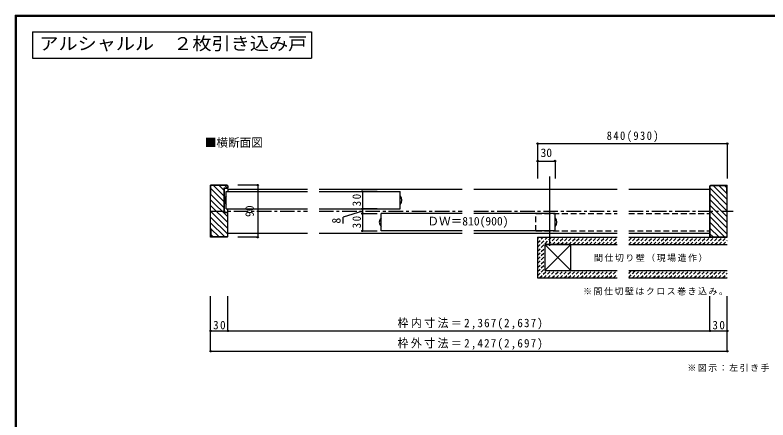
# Model space of a CAD drawing. Units: millimetres at full size, sheet at 1:5; some dimension numbers follow another scale. Extents: x -973 to 977, y -701 to 696.
# Drawn here: x -973 to 325, y -2 to 696 of the extents above; entities that cross this region are included whole.
import ezdxf
from ezdxf.enums import TextEntityAlignment as Align

# ---------------------------------------------------------------- set-up
doc = ezdxf.new("R2010")
doc.units = ezdxf.units.MM
doc.header["$LTSCALE"] = 5
doc.header["$PDMODE"] = 32
doc.header["$PDSIZE"] = 2.5
for name, pattern in [('CHAIN1', [8, 5, -1, 1, -1]), ('DASHED1', [1.8, 1.2, -0.6]), ('DASHED2', [3, 2, -1])]:
    doc.linetypes.add(name, pattern=pattern)
for name, color, linetype in [('0-1_通り芯', 4, 'CHAIN1'), ('0-2_柱', 7, 'Continuous'), ('0-3_仕上げ', 2, 'Continuous'), ('0-4_枠', 3, 'Continuous'), ('0-6_扉', 6, 'Continuous'), ('0-7_金物', 3, 'Continuous'), ('0-A_文字', 3, 'Continuous'), ('0-B_寸法', 7, 'Continuous'), ('0-C_ハッチ', 4, 'DASHED1'), ('F-1_枠', 6, 'Continuous')]:
    doc.layers.add(name, color=color, linetype=linetype)
doc.styles.add('ＭＳ ゴシック', font='')
doc.styles.get('ＭＳ ゴシック').set_extended_font_data('MS Gothic')

msp = doc.modelspace()

# ---------------------------------------------------------------- linework, layer by layer
at = {"layer": '0-1_通り芯'}
for p, q in [((-636.197, 357.577), (-469.197, 357.577)), ((-449.197, 357.577), (-202.197, 357.577)), ((-182.197, 357.577), (64.803, 357.577)), ((84.803, 357.577), (264.803, 357.577))]:
    msp.add_line(p, q, dxfattribs=at)
at = {"layer": '0-2_柱'}
for p, q in [((-59.697, 300.077), (-14.697, 255.077)), ((-14.697, 300.077), (-59.697, 255.077)), ((-59.697, 300.077), (-59.697, 255.077)), ((-14.697, 300.077), (-59.697, 300.077)), ((-14.697, 255.077), (-14.697, 300.077)), ((-59.697, 255.077), (-14.697, 255.077))]:
    msp.add_line(p, q, dxfattribs=at)
at = {"layer": '0-3_仕上げ'}
for p, q in [((-72.197, 312.577), (64.803, 312.577)), ((-72.197, 312.577), (-72.197, 242.577)), ((84.803, 312.577), (254.803, 312.577)), ((-59.697, 300.077), (64.803, 300.077)), ((-59.697, 300.077), (-59.697, 255.077)), ((84.803, 300.077), (254.803, 300.077)), ((-59.697, 255.077), (64.803, 255.077)), ((84.803, 255.077), (254.803, 255.077)), ((-72.197, 242.577), (64.803, 242.577)), ((84.803, 242.577), (254.803, 242.577))]:
    msp.add_line(p, q, dxfattribs=at)
at = {"layer": '0-4_枠'}
for p, q in [((-51.197, 297.577), (-51.197, 417.577)), ((-607.611, 402.577), (-636.197, 402.577)), ((-636.197, 312.577), (-636.197, 402.577)), ((-606.197, 401.163), (-607.611, 402.577)), ((224.803, 401.163), (226.217, 402.577)), ((226.217, 402.577), (254.803, 402.577)), ((254.803, 312.577), (254.803, 402.577)), ((-607.818, 402.077), (-635.697, 402.077)), ((-635.697, 387.577), (-635.697, 402.077)), ((-612.697, 397.577), (-606.697, 397.577)), ((-612.697, 355.577), (-612.697, 397.577)), ((-612.197, 397.077), (-606.197, 397.077)), ((-612.197, 356.077), (-612.197, 397.077)), ((-607.818, 402.077), (-606.697, 400.956)), ((-606.697, 400.956), (-606.697, 397.577)), ((-606.197, 401.163), (-606.197, 397.077)), ((224.803, 313.991), (224.803, 401.163)), ((226.424, 402.077), (225.303, 400.956)), ((225.303, 314.491), (225.303, 400.956)), ((226.424, 402.077), (254.303, 402.077)), ((254.303, 387.577), (254.303, 402.077)), ((-635.697, 387.577), (-636.197, 387.577)), ((254.303, 387.577), (254.803, 387.577)), ((-612.697, 355.577), (-606.697, 355.577)), ((-612.197, 356.077), (-606.197, 356.077)), ((-606.697, 314.491), (-606.697, 355.577)), ((-606.197, 313.991), (-606.197, 356.077)), ((-635.697, 327.577), (-636.197, 327.577)), ((-635.697, 327.577), (-635.697, 313.077)), ((254.303, 327.577), (254.803, 327.577)), ((254.303, 327.577), (254.303, 313.077)), ((-607.611, 312.577), (-636.197, 312.577)), ((-608.111, 313.077), (-635.697, 313.077)), ((-606.697, 314.491), (-608.111, 313.077)), ((-607.611, 312.577), (-606.197, 313.991)), ((226.217, 312.577), (224.803, 313.991)), ((225.303, 314.491), (226.717, 313.077)), ((226.217, 312.577), (254.803, 312.577)), ((226.717, 313.077), (254.303, 313.077))]:
    msp.add_line(p, q, dxfattribs=at)
at = {"layer": '0-6_扉'}
for p, q in [((-609.197, 391.577), (-469.197, 391.577)), ((-609.197, 361.577), (-609.197, 391.577)), ((-449.197, 391.577), (-309.197, 391.577)), ((-309.197, 361.577), (-309.197, 391.577)), ((-609.197, 361.577), (-469.197, 361.577)), ((-449.197, 361.577), (-309.197, 361.577)), ((-202.197, 353.577), (-342.197, 353.577)), ((-342.197, 323.577), (-342.197, 353.577)), ((-42.197, 353.577), (-182.197, 353.577)), ((-42.197, 323.577), (-42.197, 353.577)), ((-202.197, 323.577), (-342.197, 323.577)), ((-42.197, 323.577), (-182.197, 323.577))]:
    msp.add_line(p, q, dxfattribs=at)
at = {"layer": '0-6_扉', "color": 2, "linetype": 'DASHED2'}
for p, q in [((-75.197, 353.577), (64.803, 353.577)), ((-75.197, 323.577), (-75.197, 353.577)), ((84.803, 353.577), (224.803, 353.577)), ((224.803, 323.577), (224.803, 353.577)), ((-75.197, 323.577), (64.803, 323.577)), ((84.803, 323.577), (224.803, 323.577))]:
    msp.add_line(p, q, dxfattribs=at)
at = {"layer": '0-7_金物', "color": 4}
for p, q in [((-606.197, 395.577), (-469.197, 395.577)), ((-606.197, 395.577), (-606.197, 391.577)), ((-449.197, 395.577), (-202.197, 395.577)), ((-182.197, 395.577), (64.803, 395.577)), ((84.803, 395.577), (224.803, 395.577)), ((-606.197, 353.577), (-606.197, 361.577)), ((-606.197, 320.577), (-606.197, 323.577)), ((-606.197, 319.577), (-469.197, 319.577)), ((-449.197, 319.577), (-202.197, 319.577)), ((-182.197, 319.577), (64.803, 319.577)), ((84.803, 319.577), (224.803, 319.577))]:
    msp.add_line(p, q, dxfattribs=at)
at = {"layer": '0-7_金物', "color": 7}
for centre, start, end in [((-601.322, 376.577), 136.39718, 223.60282), ((-317.072, 376.577), 316.39718, 43.60282), ((-334.322, 338.577), 136.39718, 223.60282), ((-50.072, 338.577), 316.39718, 43.60282)]:
    msp.add_arc(centre, 10.875, start, end, dxfattribs=at)
at = {"layer": '0-A_文字'}
for p, q in [((-943.333, 666.667), (-943.333, 621.667)), ((-943.333, 666.667), (-461.905, 666.667)), ((-461.905, 666.667), (-461.905, 621.667)), ((-943.333, 621.667), (-461.905, 621.667))]:
    msp.add_line(p, q, dxfattribs=at)
at = {"layer": '0-B_寸法', "color": 4}
for p, q in [((-72.197, 474.077), (-72.197, 414.077)), ((-72.197, 474.077), (254.803, 474.077)), ((254.803, 474.077), (254.803, 414.077)), ((-72.197, 444.077), (-42.197, 444.077)), ((-42.197, 444.077), (-42.197, 414.077)), ((-554.775, 402.577), (-589.297, 402.577)), ((-554.775, 402.577), (-554.775, 312.577)), ((-349.197, 391.577), (-374.243, 391.577)), ((-374.243, 391.577), (-374.243, 361.577)), ((-374.243, 357.577), (-407.699, 347.388)), ((-349.197, 361.577), (-374.243, 361.577)), ((-374.243, 361.577), (-349.197, 361.577)), ((-374.243, 361.577), (-374.243, 323.577)), ((-374.243, 353.577), (-349.197, 353.577)), ((-407.699, 336.345), (-407.699, 347.388)), ((-554.775, 312.577), (-589.297, 312.577)), ((-374.243, 323.577), (-349.197, 323.577)), ((-636.197, 116.077), (-636.197, 211.077)), ((-606.197, 151.077), (-606.197, 211.077)), ((224.803, 151.077), (224.803, 211.077)), ((254.803, 116.077), (254.803, 211.077)), ((-636.197, 151.077), (-606.197, 151.077)), ((-606.197, 151.077), (224.803, 151.077)), ((224.803, 151.077), (254.803, 151.077)), ((-636.197, 116.077), (254.803, 116.077))]:
    msp.add_line(p, q, dxfattribs=at)
at = {"layer": '0-B_寸法'}
for p in [(-72.197, 474.077), (254.803, 474.077), (-72.197, 444.077), (-42.197, 444.077), (-554.775, 402.577), (-374.243, 391.577), (-374.243, 361.577), (-374.243, 361.577), (-374.243, 353.577), (-374.243, 323.577), (-554.775, 312.577), (-636.197, 151.077), (-606.197, 151.077), (224.803, 151.077), (254.803, 151.077), (-636.197, 116.077), (254.803, 116.077)]:
    msp.add_point(p, dxfattribs=at)
at = {"layer": '0-C_ハッチ', "linetype": 'Continuous'}
for p, q in [((-635.697, 396.456), (-612.697, 373.456)), ((-631.419, 402.077), (-612.697, 383.355)), ((-621.519, 402.077), (-612.697, 393.255)), ((-611.62, 402.077), (-606.697, 397.154)), ((254.803, 367.696), (225.303, 397.196)), ((254.803, 377.595), (230.321, 402.077)), ((254.303, 387.995), (240.221, 402.077)), ((254.303, 397.894), (250.12, 402.077)), ((-636.197, 387.056), (-612.697, 363.556)), ((-636.197, 377.157), (-606.697, 347.657)), ((254.803, 357.796), (225.303, 387.296)), ((254.803, 347.897), (225.303, 377.397)), ((-636.197, 367.257), (-606.697, 337.757)), ((254.803, 337.997), (225.303, 367.497)), ((-636.197, 357.358), (-606.697, 327.858)), ((254.803, 328.098), (225.303, 357.598)), ((-636.197, 347.458), (-606.697, 317.958)), ((-636.197, 337.559), (-611.715, 313.077)), ((254.303, 318.698), (225.303, 347.698)), ((250.025, 313.077), (225.303, 337.799)), ((-635.697, 327.159), (-621.615, 313.077)), ((240.125, 313.077), (225.303, 327.899)), ((-635.697, 317.26), (-631.514, 313.077)), ((230.226, 313.077), (225.303, 318))]:
    msp.add_line(p, q, dxfattribs=at)
at = {"layer": '0-C_ハッチ'}
for p, q in [((-72.197, 309.869), (-69.489, 312.577)), ((-72.197, 302.798), (-62.418, 312.577)), ((-72.197, 295.726), (-55.346, 312.577)), ((-72.197, 288.655), (-48.275, 312.577)), ((-53.704, 300.077), (-41.204, 312.577)), ((-46.633, 300.077), (-34.133, 312.577)), ((-39.562, 300.077), (-27.062, 312.577)), ((-32.491, 300.077), (-19.991, 312.577)), ((-25.42, 300.077), (-12.92, 312.577)), ((-18.349, 300.077), (-5.849, 312.577)), ((-11.278, 300.077), (1.222, 312.577)), ((-4.207, 300.077), (8.293, 312.577)), ((2.864, 300.077), (15.364, 312.577)), ((9.935, 300.077), (22.435, 312.577)), ((17.006, 300.077), (29.506, 312.577)), ((24.077, 300.077), (36.577, 312.577)), ((31.149, 300.077), (43.649, 312.577)), ((38.22, 300.077), (50.72, 312.577)), ((45.291, 300.077), (57.791, 312.577)), ((52.362, 300.077), (64.862, 312.577)), ((84.803, 306.89), (90.49, 312.577)), ((85.061, 300.077), (97.561, 312.577)), ((92.132, 300.077), (104.632, 312.577)), ((99.203, 300.077), (111.703, 312.577)), ((106.274, 300.077), (118.774, 312.577)), ((113.345, 300.077), (125.845, 312.577)), ((120.416, 300.077), (132.916, 312.577)), ((127.487, 300.077), (139.987, 312.577)), ((134.558, 300.077), (147.058, 312.577)), ((141.629, 300.077), (154.129, 312.577)), ((148.7, 300.077), (161.2, 312.577)), ((155.771, 300.077), (168.271, 312.577)), ((162.843, 300.077), (175.343, 312.577)), ((169.914, 300.077), (182.414, 312.577)), ((176.985, 300.077), (189.485, 312.577)), ((184.056, 300.077), (196.556, 312.577)), ((191.127, 300.077), (203.627, 312.577)), ((198.198, 300.077), (210.698, 312.577)), ((205.269, 300.077), (217.769, 312.577)), ((212.34, 300.077), (224.84, 312.577)), ((219.411, 300.077), (231.911, 312.577)), ((226.482, 300.077), (238.982, 312.577)), ((233.553, 300.077), (246.053, 312.577)), ((240.624, 300.077), (253.124, 312.577)), ((59.433, 300.077), (64.803, 305.447)), ((247.695, 300.077), (254.803, 307.185)), ((254.766, 300.077), (254.803, 300.114)), ((-72.197, 281.584), (-59.697, 294.084)), ((-72.197, 274.513), (-59.697, 287.013)), ((-72.197, 267.442), (-59.697, 279.942)), ((-72.197, 260.371), (-59.697, 272.871)), ((-72.197, 253.3), (-59.697, 265.8)), ((-72.197, 246.229), (-59.697, 258.729)), ((-68.778, 242.577), (-56.278, 255.077)), ((-61.707, 242.577), (-49.207, 255.077)), ((-54.636, 242.577), (-42.136, 255.077)), ((-47.565, 242.577), (-35.065, 255.077)), ((-40.494, 242.577), (-27.994, 255.077)), ((-33.423, 242.577), (-20.923, 255.077)), ((-26.351, 242.577), (-13.851, 255.077)), ((-19.28, 242.577), (-6.78, 255.077)), ((-12.209, 242.577), (0.291, 255.077)), ((-5.138, 242.577), (7.362, 255.077)), ((1.933, 242.577), (14.433, 255.077)), ((9.004, 242.577), (21.504, 255.077)), ((16.075, 242.577), (28.575, 255.077)), ((23.146, 242.577), (35.646, 255.077)), ((30.217, 242.577), (42.717, 255.077)), ((37.288, 242.577), (49.788, 255.077)), ((44.359, 242.577), (56.859, 255.077)), ((51.43, 242.577), (63.93, 255.077)), ((58.501, 242.577), (64.803, 248.879)), ((84.803, 243.251), (96.629, 255.077)), ((84.803, 250.322), (89.558, 255.077)), ((91.2, 242.577), (103.7, 255.077)), ((98.271, 242.577), (110.771, 255.077)), ((105.343, 242.577), (117.843, 255.077)), ((112.414, 242.577), (124.914, 255.077)), ((119.485, 242.577), (131.985, 255.077)), ((126.556, 242.577), (139.056, 255.077)), ((133.627, 242.577), (146.127, 255.077)), ((140.698, 242.577), (153.198, 255.077)), ((147.769, 242.577), (160.269, 255.077)), ((154.84, 242.577), (167.34, 255.077)), ((161.911, 242.577), (174.411, 255.077)), ((168.982, 242.577), (181.482, 255.077)), ((176.053, 242.577), (188.553, 255.077)), ((183.124, 242.577), (195.624, 255.077)), ((190.195, 242.577), (202.695, 255.077)), ((197.266, 242.577), (209.766, 255.077)), ((204.338, 242.577), (216.838, 255.077)), ((211.409, 242.577), (223.909, 255.077)), ((218.48, 242.577), (230.98, 255.077)), ((225.551, 242.577), (238.051, 255.077)), ((232.622, 242.577), (245.122, 255.077)), ((239.693, 242.577), (252.193, 255.077)), ((246.764, 242.577), (254.803, 250.616)), ((253.835, 242.577), (254.803, 243.545))]:
    msp.add_line(p, q, dxfattribs=at)
at = {"layer": 'F-1_枠'}
for p, q in [((-973.347, 695.833), (-973.347, -700.833)), ((-973.347, 695.833), (976.653, 695.833)), ((-973.347, 695), (976.653, 695)), ((-973.347, 694.167), (976.653, 694.167)), ((-972.514, 695.833), (-972.514, -700.833)), ((-971.68, 695.833), (-971.68, -700.833))]:
    msp.add_line(p, q, dxfattribs=at)

# ---------------------------------------------------------------- texts
at = {"layer": '0-A_文字', "style": 'ＭＳ ゴシック', "width": 1.1}
msp.add_text('アルシャルル\u3000２枚引き込み戸', height=21.99, dxfattribs=at).set_placement((-931.458, 629.167), align=Align.BOTTOM_LEFT)
at = {"layer": '0-A_文字', "color": 7, "style": 'ＭＳ ゴシック'}
msp.add_text('■横断面図', height=14.66, dxfattribs=at).set_placement((-646.197, 464.077), align=Align.BOTTOM_LEFT)
at = {"layer": '0-A_文字', "color": 7, "char_height": 11, "attachment_point": 7, "style": 'ＭＳ ゴシック'}
for s, insert in [('\\T1.17;間仕切り壁（現場造作）', (25.035, 270.077)), ('\\T1.17;※間仕切壁はクロス巻き込み。', (6.25, 212.577)), ('\\T1.17;※図示：左引き手', (186.053, 80.661))]:
    msp.add_mtext(s, dxfattribs=dict(at, insert=insert))
at = {"layer": '0-B_寸法', "style": 'ＭＳ ゴシック'}
for s, p in [('30', (-67.197, 446.577)), ('ＤＷ＝810(900)', (-262.197, 328.577))]:
    msp.add_text(s, height=14.66, dxfattribs=at).set_placement(p, align=Align.BOTTOM_LEFT)
for s, p in [('90', (-557.275, 347.577)), ('8', (-407.699, 336.176))]:
    msp.add_text(s, height=14.66, rotation=90, dxfattribs=at).set_placement(p, align=Align.BOTTOM_LEFT)
at = {"layer": '0-B_寸法', "char_height": 14.66, "attachment_point": 7, "style": 'ＭＳ ゴシック'}
for s, insert in [('\\T1.28;\\W0.9;840(930)', (46.928, 476.577)), ('\\T1.21;\\W0.95;枠内寸法＝2,367(2,637)', (-313.822, 153.577)), ('\\T1.27;\\W0.95;30', (-631.822, 153.577)), ('\\T1.27;\\W0.95;30', (229.178, 153.577)), ('\\T1.21;\\W0.95;枠外寸法＝2,427(2,697)', (-313.822, 118.577))]:
    msp.add_mtext(s, dxfattribs=dict(at, insert=insert))
at = {"layer": '0-B_寸法', "char_height": 14.66, "attachment_point": 7, "rotation": 90, "style": 'ＭＳ ゴシック'}
for insert in [(-376.743, 365.952), (-376.743, 327.952)]:
    msp.add_mtext('\\T1.27;\\W0.95;30', dxfattribs=dict(at, insert=insert))

doc.saveas('drawing.dxf')
